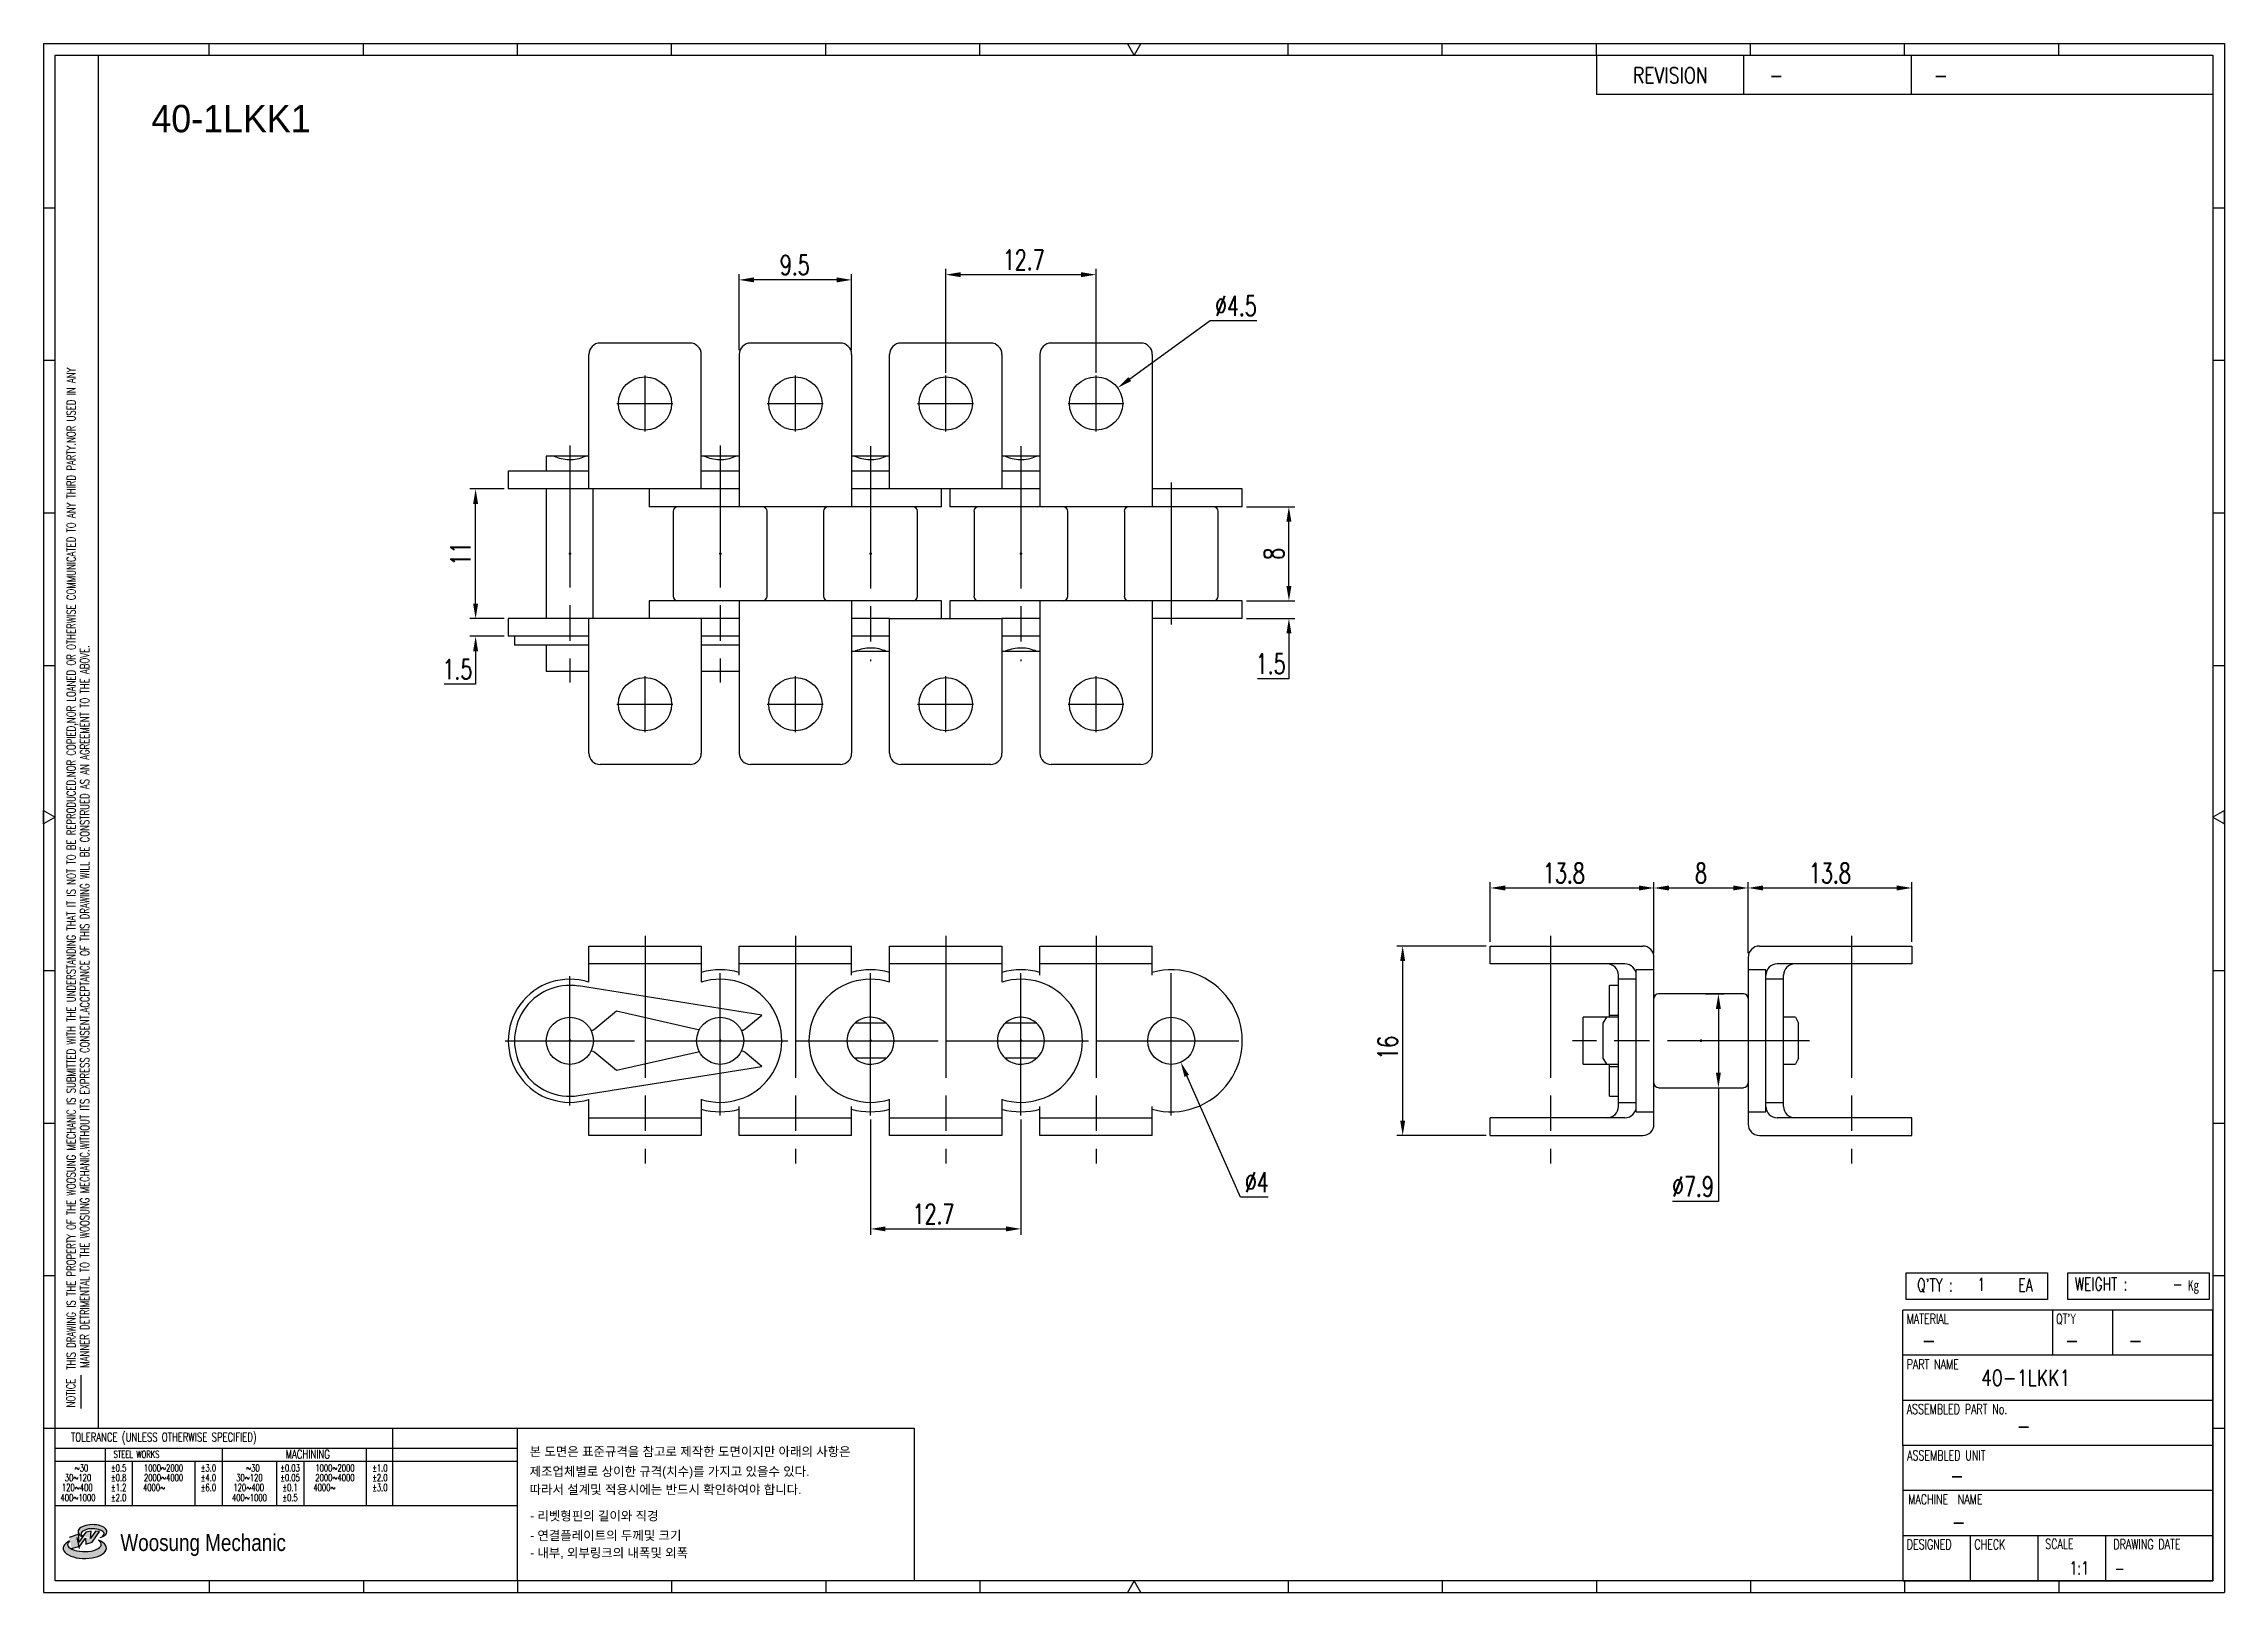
# Model space of a CAD drawing. Header units: millimetres. Extents: x 333 to 518, y 59 to 190.
import ezdxf
from ezdxf.enums import TextEntityAlignment as Align

# ---------------------------------------------------------------- set-up
doc = ezdxf.new("R2010")
doc.units = ezdxf.units.MM
doc.linetypes.add('AM_ISO08W050', pattern=[18, 12, -1.5, 3, -1.5])
doc.layers.get('Defpoints').update_dxf_attribs({"color": 80})
doc.layers.add('2d ConnectionPoints', color=7, linetype='Continuous', lineweight=50)
doc.layers.add('CL1', color=140, linetype='AM_ISO08W050', lineweight=25)
for name, color, linetype in [('S-DIM', 7, 'Continuous'), ('TITLE', 7, 'Continuous'), ('도면레이아웃', 7, 'Continuous')]:
    doc.layers.add(name, color=color, linetype=linetype)
doc.styles.add('HAN', font='ROMANS.shx', dxfattribs={"width": 0.7, "bigfont": 'whgtxt.shx'})
doc.styles.add('HKD_ST2', font='romans.shx', dxfattribs={"width": 0.7, "height": 4, "bigfont": '@extfont2.shx'})
doc.styles.add('HSG', font='SIMPLEX.shx', dxfattribs={"width": 0.7, "bigfont": 'HSG.shx'})
doc.styles.add('MtXpl_', font='Gulim.ttf')
doc.styles.add('SLDTEXTSTYLE4', font='arial.ttf', dxfattribs={"width": 0.8})
doc.dimstyles.new('AP0.7', dxfattribs={"dimscale": 0.7, "dimtxt": 2.4, "dimasz": 1.8, "dimexe": 0.7, "dimexo": 0.5, "dimgap": 0.6, "dimtad": 1, "dimtoh": 1, "dimdec": 1, "dimrnd": 0.01, "dimzin": 9, "dimdsep": 46, "dimtxsty": 'HSG', "dimcen": 0, "dimclrd": 251, "dimclre": 251, "dimclrt": 60, "dimazin": 2, "dimtp": 1, "dimtm": 1, "dimtfac": 0.5, "dimtdec": 1, "dimtofl": 0, "dimtmove": 0, "dimatfit": 3, "dimfxl": 0, "dimtvp": 1, "dimtolj": 2, "dimlwd": -1, "dimlwe": -1, "dimarcsym": 0})

# ---------------------------------------------------------------- blocks, each defined once
blk = doc.blocks.new('MAST')
at = {"layer": '도면레이아웃'}
h = blk.add_hatch(color=10, dxfattribs=at)
h.paths.add_polyline_path([(1.544, 35.177), (1.554, 34.966), (1.779, 35.034), (2.054, 35.422), (1.908, 35.446), (1.728, 35.167), (1.741, 35.439), (1.547, 35.405), (1.292, 35.041), (1.295, 35.33), (0.943, 35.208), (1.03, 34.8), (1.336, 34.885)])
edge = h.paths.add_edge_path()
edge.add_ellipse((1.795, 35.421), major_axis=(-0.53, 0), ratio=0.487785, start_angle=122.36065, end_angle=403.39574)
edge.add_line((1.411, 35.244), (1.419, 35.261))
edge.add_ellipse((1.798, 35.344), major_axis=(-0.423, 0), ratio=0.444396, start_angle=131.58977, end_angle=386.19408, ccw=False)
edge = h.paths.add_edge_path()
edge.add_ellipse((1.512, 34.815), major_axis=(-0.793, 0), ratio=0.480113, start_angle=314.67633, end_angle=590.85213)
edge.add_ellipse((1.501, 34.958), major_axis=(-0.62, 0), ratio=0.43311, start_angle=331.7024, end_angle=574.42495, ccw=False)
at = {"color": 140}
for p, q in [((0, 90.118), (80.15, 90.118)), ((0, 90.118), (0, 33.191)), ((80.15, 90.118), (80.15, 33.191)), ((57.068, 89.693), (57.068, 88.246)), ((62.47, 89.693), (62.47, 88.246)), ((68.635, 89.693), (68.635, 88.246)), ((79.725, 88.246), (57.068, 88.246)), ((68.449, 43.961), (68.449, 44.936)), ((68.449, 44.936), (73.654, 44.936)), ((73.654, 44.936), (73.654, 43.961)), ((74.39, 43.961), (74.39, 44.936)), ((74.39, 44.936), (79.595, 44.936)), ((79.595, 44.936), (79.595, 43.961)), ((68.336, 38.59), (68.336, 43.563)), ((79.725, 43.563), (68.336, 43.563)), ((73.654, 43.961), (68.449, 43.961)), ((73.827, 43.563), (73.827, 41.905)), ((79.595, 43.961), (74.39, 43.961)), ((76.037, 43.563), (76.037, 41.905)), ((79.725, 38.59), (79.725, 43.563)), ((79.725, 41.905), (68.336, 41.905)), ((79.725, 40.248), (68.336, 40.248)), ((68.336, 38.59), (68.336, 33.616)), ((79.725, 38.59), (68.336, 38.59)), ((79.725, 33.616), (79.725, 38.59)), ((79.725, 36.932), (68.336, 36.932)), ((79.725, 35.274), (68.336, 35.274)), ((70.822, 33.616), (70.822, 35.274)), ((73.309, 33.616), (73.309, 35.274)), ((75.796, 33.616), (75.796, 35.274)), ((0, 33.191), (80.15, 33.191)), ((68.336, 33.616), (79.725, 33.616))]:
    blk.add_line(p, q, dxfattribs=at)
for p, q in [((6.089, 89.693), (6.089, 90.118)), ((11.753, 89.693), (11.753, 90.118)), ((17.418, 89.693), (17.418, 90.118)), ((23.082, 89.693), (23.082, 90.118)), ((28.746, 89.693), (28.746, 90.118)), ((34.411, 89.693), (34.411, 90.118)), ((45.739, 89.693), (45.739, 90.118)), ((51.404, 89.693), (51.404, 90.118)), ((57.068, 89.693), (57.068, 90.118)), ((62.732, 89.693), (62.732, 90.118)), ((68.397, 89.693), (68.397, 90.118)), ((74.061, 89.693), (74.061, 90.118)), ((0, 84.085), (0.425, 84.085)), ((79.725, 84.085), (80.15, 84.085)), ((0, 78.478), (0.425, 78.478)), ((79.725, 78.478), (80.15, 78.478)), ((0, 72.87), (0.425, 72.87)), ((79.725, 72.87), (80.15, 72.87)), ((0, 67.262), (0.425, 67.262)), ((79.725, 67.262), (80.15, 67.262)), ((0, 56.047), (0.425, 56.047)), ((79.725, 56.047), (80.15, 56.047)), ((0, 50.439), (0.425, 50.439)), ((79.725, 50.439), (80.15, 50.439)), ((0, 44.832), (0.425, 44.832)), ((79.725, 44.832), (80.15, 44.832)), ((1.377, 39.947), (1.377, 41.174)), ((0, 39.224), (0.425, 39.224)), ((79.725, 39.224), (80.15, 39.224)), ((6.089, 33.616), (6.089, 33.191)), ((11.753, 33.616), (11.753, 33.191)), ((17.418, 33.616), (17.418, 33.191)), ((23.082, 33.616), (23.082, 33.191)), ((28.746, 33.616), (28.746, 33.191)), ((34.411, 33.616), (34.411, 33.191)), ((45.739, 33.616), (45.739, 33.191)), ((51.404, 33.616), (51.404, 33.191)), ((57.068, 33.616), (57.068, 33.191)), ((62.732, 33.616), (62.732, 33.191)), ((68.397, 33.616), (68.397, 33.191)), ((74.061, 33.616), (74.061, 33.191))]:
    blk.add_line(p, q)
at = {"color": 2}
for p, q in [((2.017, 39.224), (2.017, 89.693)), ((0.425, 39.224), (17.418, 39.224)), ((0.425, 38.487), (17.418, 38.487)), ((2.257, 38.487), (2.257, 36.382)), ((6.557, 38.5), (6.557, 36.382)), ((11.857, 38.487), (11.857, 36.382)), ((12.816, 39.224), (12.816, 36.382)), ((17.418, 33.616), (17.418, 39.224)), ((0.425, 38.012), (17.418, 38.012)), ((3.257, 38.012), (3.257, 36.382)), ((5.557, 38.012), (5.557, 36.382)), ((8.557, 38.012), (8.557, 36.382)), ((9.557, 38.026), (9.557, 36.382)), ((0.425, 36.382), (17.418, 36.382))]:
    blk.add_line(p, q, dxfattribs=at)
for points in [[(40.075, 89.693), (39.83, 90.118), (40.32, 90.118)], [(0.425, 61.679), (0, 61.433), (0, 61.924)], [(79.725, 61.679), (80.15, 61.433), (80.15, 61.924)], [(40.075, 33.616), (39.83, 33.191), (40.32, 33.191)]]:
    blk.add_lwpolyline(points, close=True)
at = {"color": 140}
blk.add_lwpolyline([(0.425, 89.693), (79.725, 89.693), (79.725, 33.616), (0.425, 33.616)], close=True, dxfattribs=at)
at = {"layer": '도면레이아웃'}
for p, q in [((1.295, 35.33), (0.943, 35.208)), ((1.547, 35.405), (1.292, 35.041)), ((1.292, 35.041), (1.295, 35.33)), ((1.741, 35.439), (1.547, 35.405)), ((1.908, 35.446), (1.728, 35.167)), ((1.728, 35.167), (1.741, 35.439)), ((1.779, 35.034), (2.054, 35.422)), ((2.054, 35.422), (1.908, 35.446)), ((1.03, 34.8), (1.336, 34.885)), ((1.224, 35.208), (1.311, 34.8)), ((1.224, 35.208), (1.224, 35.208)), ((1.336, 34.885), (1.544, 35.177)), ((1.419, 35.261), (1.411, 35.244)), ((1.544, 35.177), (1.554, 34.966)), ((1.554, 34.966), (1.779, 35.034))]:
    blk.add_line(p, q, dxfattribs=at)
for centre, major_axis, ratio, start_param, end_param in [((1.795, 35.421), (-0.53, 0), 0.487785, 2.135596, 7.040584), ((1.798, 35.344), (-0.423, 0), 0.444396, 2.296675, 6.740358), ((1.512, 34.815), (-0.793, 0), 0.480113, 5.492138, 10.312315), ((1.501, 34.958), (-0.62, 0), 0.43311, 5.789299, 10.025607)]:
    blk.add_ellipse(centre, major_axis=major_axis, ratio=ratio, start_param=start_param, end_param=end_param, dxfattribs=at)
for s, height, style, width, p in [('REVISION', 0.5806, 'HAN', 0.8, (58.415, 88.664)), ('-', 0.581, 'HAN', 0.8, (63.426, 88.664)), ('-', 0.581, 'HAN', 0.8, (69.468, 88.664)), ("Q'TY : ", 0.4746, 'HKD_ST2', 0.7, (68.857, 44.253)), ('1', 0.475, 'HKD_ST2', 0.7, (71.071, 44.275)), ('EA', 0.4746, 'HKD_ST2', 0.7, (72.578, 44.253)), ('WEIGHT : ', 0.4746, 'HKD_ST2', 0.7, (74.65, 44.286)), ('-', 0.581, 'HAN', 0.8, (69.029, 42.157)), ('-', 0.581, 'HAN', 0.8, (74.289, 42.157)), ('-', 0.581, 'HAN', 0.8, (76.623, 42.157)), ('-', 0.581, 'HAN', 0.8, (72.515, 39.013)), ('-', 0.581, 'HAN', 0.8, (70.067, 37.189)), ('-', 0.581, 'HAN', 0.8, (70.126, 35.48)), ('1:1', 0.4746, 'HKD_ST2', 0.7, (74.458, 33.848)), ('-', 0.475, 'HKD_ST2', 0.7, (76.112, 33.837))]:
    blk.add_text(s, height=height, dxfattribs=dict(style=style, width=width)).set_placement(p)
at = {"color": 6, "style": 'HKD_ST2', "width": 0.7}
for s, p in [(' THIS DRAWING IS THE PROPERTY OF THE WOOSUNG MECHANIC IS SUBMITTED WITH THE UNDERSTANDING THAT IT IS NOT TO BE REPRODUCED.NOR COPIED,NOR LOANED OR OTHERWISE COMMUNICATED TO ANY THIRD PARTY.NOR USED IN ANY', (1.173, 41.217)), ('MANNER DETRIMENTAL TO THE WOOSUNG MECHANIC.WITHOUT ITS EXPRESS CONSENT.ACCEPTANCE OF THIS DRAWING WILL BE CONSTRUED AS AN AGREEMENT TO THE ABOVE.', (1.672, 41.447))]:
    blk.add_text(s, height=0.326266, rotation=90, dxfattribs=at).set_placement(p)
at = {"style": 'HKD_ST2', "width": 0.7}
blk.add_text('-', height=0.475, dxfattribs=at).set_placement((78.613, 44.286), align=Align.RIGHT)
at = {"color": 254, "style": 'HKD_ST2', "width": 0.7}
for s, height, p in [('MATERIAL', 0.3651, (68.474, 43.425)), ("QT'Y", 0.3651, (73.965, 43.425)), ('PART NAME', 0.3651, (68.474, 41.756)), ('ASSEMBLED PART No.', 0.36511, (68.474, 40.109)), ('ASSEMBLED UNIT', 0.36511, (68.49, 38.408)), ('MACHINE  NAME', 0.36511, (68.532, 36.794)), ('DESIGNED', 0.3651, (68.474, 35.136)), ('CHECK', 0.3651, (70.961, 35.136)), ('SCALE', 0.3651, (73.566, 35.153)), ('DRAWING DATE', 0.36511, (76.071, 35.141))]:
    blk.add_text(s, height=height, dxfattribs=at).set_placement(p, align=Align.TOP_LEFT)
at = {"style": 'HKD_ST2', "width": 0.7}
blk.add_text('NOTICE', height=0.3263, rotation=90, dxfattribs=at).set_placement((1.163, 39.988))
blk.add_text('TOLERANCE (UNLESS OTHERWISE SPECIFIED)', height=0.32627, dxfattribs=at).set_placement((4.417, 38.896), align=Align.MIDDLE_CENTER)
at = {"color": 4, "style": 'HKD_ST2', "width": 0.7}
for s, height, p in [('%%12630', 0.261, (1.389, 37.762)), ('1000%%1262000', 0.26101, (4.407, 37.762)), ('%%12630', 0.261, (7.689, 37.762)), ('1000%%1262000', 0.26101, (10.707, 37.762)), ('120%%126400', 0.26101, (1.237, 37.045)), ('30%%126120', 0.261, (1.263, 37.411)), ('4000%%126', 0.261, (4.061, 37.045)), ('2000%%1264000', 0.26101, (4.407, 37.411)), ('120%%126400', 0.26101, (7.537, 37.045)), ('30%%126120', 0.261, (7.563, 37.411)), ('4000%%126', 0.261, (10.321, 37.045)), ('2000%%1264000', 0.26101, (10.707, 37.411)), ('400%%1261000', 0.26101, (1.263, 36.67)), ('400%%1261000', 0.26101, (7.563, 36.67))]:
    blk.add_text(s, height=height, dxfattribs=at).set_placement(p, align=Align.MIDDLE_CENTER)
for s, height, p in [('%%P0.5', 0.261, (2.757, 37.762)), ('STEEL WORKS', 0.26101, (3.416, 38.268)), ('%%P3.0', 0.261, (6.057, 37.762)), ('%%P0.03', 0.261, (9.057, 37.762)), ('MACHINING', 0.3263, (9.707, 38.27)), ('%%P1.0', 0.261, (12.357, 37.762)), ('%%P0.8', 0.261, (2.757, 37.411)), ('%%P1.2', 0.261, (2.757, 37.045)), ('%%P4.0', 0.261, (6.057, 37.411)), ('%%P6.0', 0.261, (6.057, 37.045)), ('%%P0.05', 0.261, (9.057, 37.411)), ('%%P0.1', 0.261, (9.057, 37.045)), ('%%P2.0', 0.261, (12.357, 37.411)), ('%%P3.0', 0.261, (12.357, 37.045)), ('%%P2.0', 0.261, (2.757, 36.67)), ('%%P0.5', 0.261, (9.057, 36.67))]:
    blk.add_text(s, height=height, dxfattribs=at).set_placement(p, align=Align.MIDDLE)
at = {"color": 1, "style": 'SLDTEXTSTYLE4', "width": 0.8}
blk.add_text('Woosung Mechanic', height=0.61957, dxfattribs=at).set_placement((2.822, 34.711))
at = {"layer": 'TITLE', "width": 0.8}
blk.add_text('Kg', height=0.3789, dxfattribs=at).set_placement((78.807, 44.286))
blk = doc.blocks.new('*D2')
at = {"layer": 'Defpoints', "color": 0, "transparency": 16777216}
for p in [(434.72, 142.82), (438.66, 142.82), (434.72, 141.32)]:
    blk.add_point(p, dxfattribs=at)
at = {"layer": 'S-DIM', "color": 251, "linetype": 'ByBlock', "transparency": 16777216}
for p, q in [((438.66, 144.08), (438.66, 145.34)), ((435.07, 142.82), (439.15, 142.82)), ((435.07, 141.32), (439.15, 141.32)), ((438.66, 140.06), (438.66, 136.24)), ((438.66, 136.24), (436, 136.24))]:
    blk.add_line(p, q, dxfattribs=at)
at = {"layer": 'S-DIM', "color": 251, "transparency": 16777216}
for points in [[(438.45, 144.08), (438.87, 144.08), (438.66, 142.82)], [(438.45, 140.06), (438.87, 140.06), (438.66, 141.32)]]:
    blk.add_solid(points, dxfattribs=at)
at = {"layer": 'S-DIM', "color": 60, "transparency": 16777216, "insert": (437.12, 137.5), "char_height": 1.68, "attachment_point": 5, "style": 'HSG'}
blk.add_mtext('\\A2;1.5', dxfattribs=at)
blk = doc.blocks.new('*D3')
at = {"layer": 'Defpoints', "color": 0, "transparency": 16777216}
for p in [(434.72, 150.77), (438.66, 150.77), (434.72, 142.82)]:
    blk.add_point(p, dxfattribs=at)
at = {"layer": 'S-DIM', "color": 251, "linetype": 'ByBlock', "transparency": 16777216}
for p, q in [((435.07, 150.77), (439.15, 150.77)), ((438.66, 144.08), (438.66, 149.51)), ((435.07, 142.82), (439.15, 142.82))]:
    blk.add_line(p, q, dxfattribs=at)
at = {"layer": 'S-DIM', "color": 251, "transparency": 16777216}
for points in [[(438.45, 149.51), (438.87, 149.51), (438.66, 150.77)], [(438.45, 144.08), (438.87, 144.08), (438.66, 142.82)]]:
    blk.add_solid(points, dxfattribs=at)
at = {"layer": 'S-DIM', "color": 60, "transparency": 16777216, "insert": (437.4, 146.79), "char_height": 1.68, "attachment_point": 5, "rotation": 90, "style": 'HSG'}
blk.add_mtext('\\A2;8', dxfattribs=at)
blk = doc.blocks.new('*D4')
at = {"layer": 'Defpoints', "color": 0, "transparency": 16777216}
for p in [(409.67, 170.37), (409.67, 161.74), (422.37, 161.74)]:
    blk.add_point(p, dxfattribs=at)
at = {"layer": 'S-DIM', "color": 251, "linetype": 'ByBlock', "transparency": 16777216}
for p, q in [((409.67, 162.09), (409.67, 170.86)), ((421.11, 170.37), (410.93, 170.37)), ((422.37, 162.09), (422.37, 170.86))]:
    blk.add_line(p, q, dxfattribs=at)
at = {"layer": 'S-DIM', "color": 251, "transparency": 16777216}
for points in [[(410.93, 170.58), (410.93, 170.16), (409.67, 170.37)], [(421.11, 170.58), (421.11, 170.16), (422.37, 170.37)]]:
    blk.add_solid(points, dxfattribs=at)
at = {"layer": 'S-DIM', "color": 60, "transparency": 16777216, "insert": (416.26, 171.63), "char_height": 1.68, "attachment_point": 5, "style": 'HSG'}
blk.add_mtext('\\A2;12.7', dxfattribs=at)
blk = doc.blocks.new('*D5')
at = {"layer": 'Defpoints', "color": 0, "transparency": 16777216}
for p in [(424.19, 160.81), (420.54, 158.17)]:
    blk.add_point(p, dxfattribs=at)
at = {"layer": 'S-DIM', "color": 251, "linetype": 'ByBlock', "transparency": 16777216}
for p, q in [((432, 166.47), (425.21, 161.55)), ((435.95, 166.47), (432, 166.47))]:
    blk.add_line(p, q, dxfattribs=at)
at = {"layer": 'S-DIM', "color": 251, "transparency": 16777216}
blk.add_solid([(425.09, 161.72), (425.33, 161.38), (424.19, 160.81)], dxfattribs=at)
at = {"layer": 'S-DIM', "color": 60, "transparency": 16777216, "insert": (434.18, 167.73), "char_height": 1.68, "attachment_point": 5, "style": 'HSG'}
blk.add_mtext('\\A2;∅4.5', dxfattribs=at)
blk = doc.blocks.new('*D6')
at = {"layer": 'Defpoints', "color": 0, "transparency": 16777216}
for p in [(392.22, 169.93), (392.22, 163.64), (401.72, 163.64)]:
    blk.add_point(p, dxfattribs=at)
at = {"layer": 'S-DIM', "color": 251, "linetype": 'ByBlock', "transparency": 16777216}
for p, q in [((392.22, 163.99), (392.22, 170.42)), ((400.46, 169.93), (393.48, 169.93)), ((401.72, 163.99), (401.72, 170.42))]:
    blk.add_line(p, q, dxfattribs=at)
at = {"layer": 'S-DIM', "color": 251, "transparency": 16777216}
for points in [[(393.48, 170.14), (393.48, 169.72), (392.22, 169.93)], [(400.46, 170.14), (400.46, 169.72), (401.72, 169.93)]]:
    blk.add_solid(points, dxfattribs=at)
at = {"layer": 'S-DIM', "color": 60, "transparency": 16777216, "insert": (396.92, 171.19), "char_height": 1.68, "attachment_point": 5, "style": 'HSG'}
blk.add_mtext('\\A2;9.5', dxfattribs=at)
blk = doc.blocks.new('*D7')
at = {"layer": 'Defpoints', "color": 0, "transparency": 16777216}
for p in [(369.96, 141.32), (372.72, 141.32), (372.72, 139.82)]:
    blk.add_point(p, dxfattribs=at)
at = {"layer": 'S-DIM', "color": 251, "linetype": 'ByBlock', "transparency": 16777216}
for p, q in [((369.96, 142.58), (369.96, 143.84)), ((372.37, 141.32), (369.47, 141.32)), ((372.37, 139.82), (369.47, 139.82)), ((369.96, 138.56), (369.96, 135.77)), ((369.96, 135.77), (367.3, 135.77))]:
    blk.add_line(p, q, dxfattribs=at)
at = {"layer": 'S-DIM', "color": 251, "transparency": 16777216}
for points in [[(369.75, 142.58), (370.17, 142.58), (369.96, 141.32)], [(369.75, 138.56), (370.17, 138.56), (369.96, 139.82)]]:
    blk.add_solid(points, dxfattribs=at)
at = {"layer": 'S-DIM', "color": 60, "transparency": 16777216, "insert": (368.42, 137.03), "char_height": 1.68, "attachment_point": 5, "style": 'HSG'}
blk.add_mtext('\\A2;1.5', dxfattribs=at)
blk = doc.blocks.new('*D8')
at = {"layer": 'Defpoints', "color": 0, "transparency": 16777216}
for p in [(369.96, 152.27), (372.72, 152.27), (372.72, 141.32)]:
    blk.add_point(p, dxfattribs=at)
at = {"layer": 'S-DIM', "color": 251, "linetype": 'ByBlock', "transparency": 16777216}
for p, q in [((372.37, 152.27), (369.47, 152.27)), ((369.96, 142.58), (369.96, 151.01)), ((372.37, 141.32), (369.47, 141.32))]:
    blk.add_line(p, q, dxfattribs=at)
at = {"layer": 'S-DIM', "color": 251, "transparency": 16777216}
for points in [[(369.75, 151.01), (370.17, 151.01), (369.96, 152.27)], [(369.75, 142.58), (370.17, 142.58), (369.96, 141.32)]]:
    blk.add_solid(points, dxfattribs=at)
at = {"layer": 'S-DIM', "color": 60, "transparency": 16777216, "insert": (368.7, 146.79), "char_height": 1.68, "attachment_point": 5, "rotation": 90, "style": 'HSG'}
blk.add_mtext('\\A2;11', dxfattribs=at)
blk = doc.blocks.new('*D9')
at = {"layer": 'Defpoints', "color": 0, "transparency": 16777216}
for p in [(427.91, 107.47), (429.52, 103.84)]:
    blk.add_point(p, dxfattribs=at)
at = {"layer": 'S-DIM', "color": 251, "linetype": 'ByBlock', "transparency": 16777216}
for p, q in [((434.58, 92.44), (430.03, 102.69)), ((436.9, 92.44), (434.58, 92.44))]:
    blk.add_line(p, q, dxfattribs=at)
at = {"layer": 'S-DIM', "color": 251, "transparency": 16777216}
blk.add_solid([(430.22, 102.77), (429.84, 102.6), (429.52, 103.84)], dxfattribs=at)
at = {"layer": 'S-DIM', "color": 60, "transparency": 16777216, "insert": (435.95, 93.7), "char_height": 1.68, "attachment_point": 5, "style": 'HSG'}
blk.add_mtext('\\A2;∅4', dxfattribs=at)
blk = doc.blocks.new('*D10')
at = {"layer": 'Defpoints', "color": 0, "transparency": 16777216}
for p in [(448.27, 113.65), (455.67, 113.65), (455.67, 97.65)]:
    blk.add_point(p, dxfattribs=at)
at = {"layer": 'S-DIM', "color": 251, "linetype": 'ByBlock', "transparency": 16777216}
for p, q in [((455.32, 113.65), (447.78, 113.65)), ((448.27, 98.91), (448.27, 112.39)), ((455.32, 97.65), (447.78, 97.65))]:
    blk.add_line(p, q, dxfattribs=at)
at = {"layer": 'S-DIM', "color": 251, "transparency": 16777216}
for points in [[(448.06, 112.39), (448.48, 112.39), (448.27, 113.65)], [(448.06, 98.91), (448.48, 98.91), (448.27, 97.65)]]:
    blk.add_solid(points, dxfattribs=at)
at = {"layer": 'S-DIM', "color": 60, "transparency": 16777216, "insert": (447.01, 105.06), "char_height": 1.68, "attachment_point": 5, "rotation": 90, "style": 'HSG'}
blk.add_mtext('\\A2;16', dxfattribs=at)
blk = doc.blocks.new('*D11')
at = {"layer": 'Defpoints', "color": 0, "transparency": 16777216}
for p in [(473.47, 109.61), (473.47, 101.69), (474.94, 101.69)]:
    blk.add_point(p, dxfattribs=at)
at = {"layer": 'S-DIM', "color": 251, "linetype": 'ByBlock', "transparency": 16777216}
for p, q in [((473.82, 109.61), (475.43, 109.61)), ((474.94, 108.35), (474.94, 102.95)), ((473.82, 101.69), (475.43, 101.69)), ((474.94, 101.69), (474.94, 92.08)), ((474.94, 92.08), (471.05, 92.08))]:
    blk.add_line(p, q, dxfattribs=at)
at = {"layer": 'S-DIM', "color": 251, "transparency": 16777216}
for points in [[(474.73, 108.35), (475.15, 108.35), (474.94, 109.61)], [(474.73, 102.95), (475.15, 102.95), (474.94, 101.69)]]:
    blk.add_solid(points, dxfattribs=at)
at = {"layer": 'S-DIM', "color": 60, "transparency": 16777216, "insert": (472.79, 93.34), "char_height": 1.68, "attachment_point": 5, "style": 'HSG'}
blk.add_mtext('\\A2;%%c7.9', dxfattribs=at)
blk = doc.blocks.new('*D12')
at = {"layer": 'Defpoints', "color": 0, "transparency": 16777216}
for p in [(469.5, 118.56), (455.67, 113.65), (469.5, 112.7)]:
    blk.add_point(p, dxfattribs=at)
at = {"layer": 'S-DIM', "color": 251, "linetype": 'ByBlock', "transparency": 16777216}
for p, q in [((455.67, 114), (455.67, 119.05)), ((456.93, 118.56), (468.24, 118.56)), ((469.5, 113.05), (469.5, 119.05))]:
    blk.add_line(p, q, dxfattribs=at)
at = {"layer": 'S-DIM', "color": 251, "transparency": 16777216}
for points in [[(456.93, 118.77), (456.93, 118.35), (455.67, 118.56)], [(468.24, 118.77), (468.24, 118.35), (469.5, 118.56)]]:
    blk.add_solid(points, dxfattribs=at)
at = {"layer": 'S-DIM', "color": 60, "transparency": 16777216, "insert": (461.89, 119.82), "char_height": 1.68, "attachment_point": 5, "style": 'HSG'}
blk.add_mtext('\\A2;13.8', dxfattribs=at)
blk = doc.blocks.new('*D13')
at = {"layer": 'Defpoints', "color": 0, "transparency": 16777216}
for p in [(477.45, 118.56), (469.5, 112.7), (477.45, 112.7)]:
    blk.add_point(p, dxfattribs=at)
at = {"layer": 'S-DIM', "color": 251, "linetype": 'ByBlock', "transparency": 16777216}
for p, q in [((469.5, 113.05), (469.5, 119.05)), ((470.76, 118.56), (476.19, 118.56)), ((477.45, 113.05), (477.45, 119.05))]:
    blk.add_line(p, q, dxfattribs=at)
at = {"layer": 'S-DIM', "color": 251, "transparency": 16777216}
for points in [[(470.76, 118.77), (470.76, 118.35), (469.5, 118.56)], [(476.19, 118.77), (476.19, 118.35), (477.45, 118.56)]]:
    blk.add_solid(points, dxfattribs=at)
at = {"layer": 'S-DIM', "color": 60, "transparency": 16777216, "insert": (473.47, 119.82), "char_height": 1.68, "attachment_point": 5, "style": 'HSG'}
blk.add_mtext('\\A2;8', dxfattribs=at)
blk = doc.blocks.new('*D14')
at = {"layer": 'Defpoints', "color": 0, "transparency": 16777216}
for p in [(491.27, 118.56), (477.45, 112.7), (491.27, 113.65)]:
    blk.add_point(p, dxfattribs=at)
at = {"layer": 'S-DIM', "color": 251, "linetype": 'ByBlock', "transparency": 16777216}
for p, q in [((477.45, 113.05), (477.45, 119.05)), ((478.71, 118.56), (490.01, 118.56)), ((491.27, 114), (491.27, 119.05))]:
    blk.add_line(p, q, dxfattribs=at)
at = {"layer": 'S-DIM', "color": 251, "transparency": 16777216}
for points in [[(478.71, 118.77), (478.71, 118.35), (477.45, 118.56)], [(490.01, 118.77), (490.01, 118.35), (491.27, 118.56)]]:
    blk.add_solid(points, dxfattribs=at)
at = {"layer": 'S-DIM', "color": 60, "transparency": 16777216, "insert": (484.36, 119.82), "char_height": 1.68, "attachment_point": 5, "style": 'HSG'}
blk.add_mtext('\\A2;13.8', dxfattribs=at)
blk = doc.blocks.new('*D15')
at = {"layer": 'Defpoints', "color": 0, "transparency": 16777216}
for p in [(403.32, 99.35), (416.02, 99.35), (416.02, 89.76)]:
    blk.add_point(p, dxfattribs=at)
at = {"layer": 'S-DIM', "color": 251, "linetype": 'ByBlock', "transparency": 16777216}
for p, q in [((403.32, 99), (403.32, 89.27)), ((416.02, 99), (416.02, 89.27)), ((404.58, 89.76), (414.76, 89.76))]:
    blk.add_line(p, q, dxfattribs=at)
at = {"layer": 'S-DIM', "color": 251, "transparency": 16777216}
for points in [[(404.58, 89.97), (404.58, 89.55), (403.32, 89.76)], [(414.76, 89.97), (414.76, 89.55), (416.02, 89.76)]]:
    blk.add_solid(points, dxfattribs=at)
at = {"layer": 'S-DIM', "color": 60, "transparency": 16777216, "insert": (408.64, 91.02), "char_height": 1.68, "attachment_point": 5, "style": 'HSG'}
blk.add_mtext('\\A2;12.7', dxfattribs=at)

msp = doc.modelspace()

# ---------------------------------------------------------------- linework, layer by layer
for p, q in [((388.07, 164.59), (380.47, 164.59)), ((400.77, 164.59), (393.17, 164.59)), ((413.47, 164.59), (405.87, 164.59)), ((426.17, 164.59), (418.57, 164.59)), ((379.52, 152.27), (379.52, 163.64)), ((389.02, 152.27), (389.02, 163.64)), ((392.22, 163.64), (392.22, 150.77)), ((401.72, 163.64), (401.72, 150.77)), ((404.92, 152.27), (404.92, 163.64)), ((414.42, 163.64), (414.42, 152.27)), ((417.62, 163.64), (417.62, 150.77)), ((427.12, 163.64), (427.12, 150.77)), ((375.93, 155.04), (375.93, 153.77)), ((379.52, 155.04), (375.93, 155.04)), ((392.22, 155.04), (389.02, 155.04)), ((404.92, 155.04), (401.72, 155.04)), ((417.62, 155.04), (414.42, 155.04)), ((379.52, 153.77), (372.72, 153.77)), ((372.72, 153.77), (372.72, 152.27)), ((392.22, 153.77), (389.02, 153.77)), ((404.92, 153.77), (401.72, 153.77)), ((417.62, 153.77), (414.42, 153.77)), ((389.02, 152.27), (372.72, 152.27)), ((375.93, 152.27), (375.93, 141.32)), ((379.9, 141.32), (379.9, 152.27)), ((384.62, 152.27), (384.62, 150.77)), ((392.22, 152.27), (389.02, 152.27)), ((404.92, 152.27), (401.72, 152.27)), ((414.42, 152.27), (404.92, 152.27)), ((409.32, 150.77), (409.32, 152.27)), ((410.02, 152.27), (410.02, 150.77)), ((417.62, 152.27), (414.42, 152.27)), ((434.72, 152.27), (427.12, 152.27)), ((434.72, 150.77), (434.72, 152.27)), ((409.32, 150.77), (384.62, 150.77)), ((386.66, 150.37), (386.66, 143.22)), ((394.58, 143.22), (394.58, 150.37)), ((399.36, 150.37), (399.36, 143.22)), ((407.28, 143.22), (407.28, 150.37)), ((434.72, 150.77), (410.02, 150.77)), ((412.06, 150.37), (412.06, 143.22)), ((419.98, 143.22), (419.98, 150.37)), ((424.76, 150.37), (424.76, 143.22)), ((432.68, 143.22), (432.68, 150.37)), ((409.32, 142.82), (384.62, 142.82)), ((384.62, 142.82), (384.62, 141.32)), ((392.22, 142.82), (392.22, 129.94)), ((401.72, 142.82), (401.72, 129.94)), ((409.32, 141.32), (409.32, 142.82)), ((434.72, 142.82), (410.02, 142.82)), ((410.02, 142.82), (410.02, 141.32)), ((417.62, 142.82), (417.62, 129.94)), ((427.12, 142.82), (427.12, 129.94)), ((434.72, 141.32), (434.72, 142.82)), ((389.02, 141.32), (372.72, 141.32)), ((372.72, 141.32), (372.72, 139.82)), ((379.52, 129.94), (379.52, 141.32)), ((392.22, 141.32), (389.02, 141.32)), ((389.02, 141.32), (389.02, 129.94)), ((404.92, 141.32), (401.72, 141.32)), ((404.92, 129.94), (404.92, 141.32)), ((404.92, 141.32), (414.42, 141.32)), ((417.62, 141.32), (414.42, 141.32)), ((414.42, 141.32), (414.42, 129.94)), ((434.72, 141.32), (427.12, 141.32)), ((379.52, 139.82), (372.72, 139.82)), ((373.24, 139.82), (373.24, 139.07)), ((379.52, 139.07), (373.24, 139.07)), ((375.93, 139.07), (375.93, 136.84)), ((392.22, 139.82), (389.02, 139.82)), ((392.22, 139.07), (389.02, 139.07)), ((404.92, 139.82), (401.72, 139.82)), ((404.92, 138.54), (401.72, 138.54)), ((417.62, 139.82), (414.42, 139.82)), ((417.62, 138.54), (414.42, 138.54)), ((379.52, 136.84), (375.93, 136.84)), ((392.22, 136.84), (389.02, 136.84)), ((388.07, 128.99), (380.47, 128.99)), ((400.77, 128.99), (393.17, 128.99)), ((413.47, 128.99), (405.87, 128.99)), ((426.17, 128.99), (418.57, 128.99)), ((379.52, 113.65), (389.02, 113.65)), ((379.52, 110.6), (379.52, 113.65)), ((389.02, 113.65), (389.02, 110.6)), ((392.22, 111.2), (392.22, 113.65)), ((392.22, 113.65), (401.72, 113.65)), ((401.72, 111.2), (401.72, 113.65)), ((404.92, 113.65), (414.42, 113.65)), ((404.92, 110.6), (404.92, 113.65)), ((414.42, 113.65), (414.42, 110.6)), ((417.62, 111.2), (417.62, 113.65)), ((417.62, 113.65), (427.12, 113.65)), ((427.12, 111.2), (427.12, 113.65)), ((455.67, 113.65), (468.55, 113.65)), ((455.67, 112.15), (455.67, 113.65)), ((469.5, 98.6), (469.5, 112.7)), ((477.45, 112.7), (477.45, 98.6)), ((478.4, 113.65), (491.27, 113.65)), ((491.27, 113.65), (491.27, 112.15)), ((389.02, 112.15), (379.52, 112.15)), ((401.72, 112.15), (392.22, 112.15)), ((414.42, 112.15), (404.92, 112.15)), ((427.12, 112.15), (417.62, 112.15)), ((467.05, 112.15), (455.67, 112.15)), ((466.5, 100.1), (466.5, 111.2)), ((468, 110.85), (466.5, 110.85)), ((469.5, 111.65), (468, 111.65)), ((468, 99.65), (468, 111.65)), ((478.95, 111.65), (477.45, 111.65)), ((478.95, 99.65), (478.95, 111.65)), ((480.45, 110.85), (478.95, 110.85)), ((491.27, 112.15), (479.9, 112.15)), ((480.45, 100.1), (480.45, 111.2)), ((394.13, 107.82), (378.65, 110.28)), ((466.5, 110.33), (465.75, 110.33)), ((465.75, 107.64), (465.75, 110.33)), ((477.05, 109.61), (469.89, 109.61)), ((380.04, 106.65), (381.86, 108.18)), ((381.86, 108.18), (388.76, 106.6)), ((392.74, 106.65), (394.13, 107.82)), ((404.63, 107.14), (402, 107.14)), ((417.33, 107.14), (414.7, 107.14)), ((463.52, 103.67), (463.52, 107.64)), ((465.51, 107.64), (463.52, 107.64)), ((465.22, 107.14), (465.51, 107.64)), ((465.22, 104.17), (465.22, 107.14)), ((466.5, 107.64), (465.51, 107.64)), ((465.75, 107.82), (466.5, 107.82)), ((481.44, 107.64), (480.45, 107.64)), ((481.44, 107.64), (481.72, 107.14)), ((481.72, 104.17), (481.72, 107.14)), ((378.65, 101.03), (394.13, 103.48)), ((381.86, 103.13), (380.04, 104.66)), ((388.76, 104.7), (381.86, 103.13)), ((394.13, 103.48), (392.74, 104.66)), ((404.63, 104.17), (402, 104.17)), ((417.33, 104.17), (414.7, 104.17)), ((463.52, 103.67), (465.51, 103.67)), ((465.51, 103.67), (465.22, 104.17)), ((465.51, 103.67), (466.5, 103.67)), ((465.75, 100.97), (465.75, 103.67)), ((465.75, 103.48), (466.5, 103.48)), ((480.45, 103.67), (481.44, 103.67)), ((481.72, 104.17), (481.44, 103.67)), ((469.89, 101.69), (477.05, 101.69)), ((379.52, 97.65), (379.52, 100.71)), ((389.02, 100.71), (389.02, 97.65)), ((392.22, 97.65), (392.22, 100.1)), ((401.72, 97.65), (401.72, 100.1)), ((404.92, 97.65), (404.92, 100.71)), ((414.42, 100.71), (414.42, 97.65)), ((417.62, 97.65), (417.62, 100.1)), ((427.12, 97.65), (427.12, 100.1)), ((465.75, 100.97), (466.5, 100.97)), ((466.5, 100.45), (468, 100.45)), ((468, 99.65), (469.5, 99.65)), ((477.45, 99.65), (478.95, 99.65)), ((478.95, 100.45), (480.45, 100.45)), ((379.52, 99.15), (389.02, 99.15)), ((389.02, 97.65), (379.52, 97.65)), ((392.22, 99.15), (401.72, 99.15)), ((401.72, 97.65), (392.22, 97.65)), ((404.92, 99.15), (414.42, 99.15)), ((414.42, 97.65), (404.92, 97.65)), ((417.62, 99.15), (427.12, 99.15)), ((427.12, 97.65), (417.62, 97.65)), ((467.05, 99.15), (455.67, 99.15)), ((455.67, 97.65), (455.67, 99.15)), ((455.67, 97.65), (468.55, 97.65)), ((478.4, 97.65), (491.27, 97.65)), ((491.27, 99.15), (479.9, 99.15)), ((491.27, 97.65), (491.27, 99.15))]:
    msp.add_line(p, q)
for points in [[(376.6, 155.04), (376.74, 154.98), (376.88, 154.92), (377.03, 154.88), (377.19, 154.84), (377.35, 154.8), (377.52, 154.78), (377.69, 154.76), (377.87, 154.76), (378.04, 154.76), (378.21, 154.77), (378.38, 154.79), (378.55, 154.82), (378.71, 154.85), (378.87, 154.9), (379.01, 154.95), (379.15, 155.01), (379.23, 155.04)], [(389.3, 155.04), (389.44, 154.98), (389.58, 154.92), (389.73, 154.88), (389.89, 154.84), (390.05, 154.8), (390.22, 154.78), (390.39, 154.76), (390.57, 154.76), (390.74, 154.76), (390.91, 154.77), (391.08, 154.79), (391.25, 154.82), (391.41, 154.85), (391.57, 154.9), (391.71, 154.95), (391.85, 155.01), (391.93, 155.04)], [(402, 155.04), (402.14, 154.98), (402.28, 154.92), (402.43, 154.88), (402.59, 154.84), (402.75, 154.8), (402.92, 154.78), (403.09, 154.76), (403.27, 154.76), (403.44, 154.76), (403.61, 154.77), (403.78, 154.79), (403.95, 154.82), (404.11, 154.85), (404.27, 154.9), (404.41, 154.95), (404.55, 155.01), (404.63, 155.04)], [(414.7, 155.04), (414.84, 154.98), (414.98, 154.92), (415.13, 154.88), (415.29, 154.84), (415.45, 154.8), (415.62, 154.78), (415.79, 154.76), (415.97, 154.76), (416.14, 154.76), (416.31, 154.77), (416.48, 154.79), (416.65, 154.82), (416.81, 154.85), (416.97, 154.9), (417.11, 154.95), (417.25, 155.01), (417.33, 155.04)], [(404.63, 138.54), (404.49, 138.61), (404.35, 138.66), (404.2, 138.71), (404.04, 138.75), (403.88, 138.78), (403.71, 138.81), (403.54, 138.82), (403.36, 138.83), (403.19, 138.83), (403.02, 138.82), (402.85, 138.8), (402.68, 138.77), (402.52, 138.73), (402.37, 138.69), (402.22, 138.64), (402.08, 138.58), (402, 138.54)], [(417.33, 138.54), (417.19, 138.61), (417.05, 138.66), (416.9, 138.71), (416.74, 138.75), (416.58, 138.78), (416.41, 138.81), (416.24, 138.82), (416.06, 138.83), (415.89, 138.83), (415.72, 138.82), (415.55, 138.8), (415.38, 138.77), (415.22, 138.73), (415.07, 138.69), (414.92, 138.64), (414.78, 138.58), (414.7, 138.54)], [(404.63, 107.14), (404.49, 107.25), (404.35, 107.35), (404.2, 107.43), (404.04, 107.5), (403.88, 107.56), (403.71, 107.6), (403.54, 107.63), (403.36, 107.64), (403.19, 107.64), (403.02, 107.62), (402.85, 107.58), (402.68, 107.54), (402.52, 107.47), (402.37, 107.4), (402.22, 107.31), (402.08, 107.21), (402, 107.14)], [(417.33, 107.14), (417.19, 107.25), (417.05, 107.35), (416.9, 107.43), (416.74, 107.5), (416.58, 107.56), (416.41, 107.6), (416.24, 107.63), (416.06, 107.64), (415.89, 107.64), (415.72, 107.62), (415.55, 107.58), (415.38, 107.54), (415.22, 107.47), (415.07, 107.4), (414.92, 107.31), (414.78, 107.21), (414.7, 107.14)], [(402, 104.17), (402.14, 104.06), (402.28, 103.96), (402.43, 103.88), (402.59, 103.81), (402.75, 103.75), (402.92, 103.71), (403.09, 103.68), (403.27, 103.67), (403.44, 103.67), (403.61, 103.69), (403.78, 103.72), (403.95, 103.77), (404.11, 103.83), (404.27, 103.91), (404.41, 104), (404.55, 104.1), (404.63, 104.17)], [(414.7, 104.17), (414.84, 104.06), (414.98, 103.96), (415.13, 103.88), (415.29, 103.81), (415.45, 103.75), (415.62, 103.71), (415.79, 103.68), (415.97, 103.67), (416.14, 103.67), (416.31, 103.69), (416.48, 103.72), (416.65, 103.77), (416.81, 103.83), (416.97, 103.91), (417.11, 104), (417.25, 104.1), (417.33, 104.17)]]:
    msp.add_lwpolyline(points)
at = {"color": 140}
msp.add_lwpolyline([(373.5, 72.92), (407.01, 72.92), (407.01, 60.03), (373.5, 60.03)], close=True, dxfattribs=at)
for centre, radius in [((384.27, 159.49), 2.25), ((396.97, 159.49), 2.25), ((409.67, 159.49), 2.25), ((422.37, 159.49), 2.25), ((384.27, 134.09), 2.25), ((396.97, 134.09), 2.25), ((409.67, 134.09), 2.25), ((422.37, 134.09), 2.25), ((377.92, 105.65), 1.99), ((390.62, 105.65), 1.99), ((428.72, 105.65), 1.99)]:
    msp.add_circle(centre, radius)
for centre, radius, start, end in [((380.47, 163.64), 0.95, 90, 180), ((388.07, 163.64), 0.95, 0, 90), ((393.17, 163.64), 0.95, 90, 180), ((400.77, 163.64), 0.95, 0, 90), ((405.87, 163.64), 0.95, 90, 180), ((413.47, 163.64), 0.95, 0, 90), ((418.57, 163.64), 0.95, 90, 180), ((426.17, 163.64), 0.95, 0, 90), ((387.05, 150.37), 0.397, 90, 180), ((394.18, 150.37), 0.397, 360, 90), ((399.75, 150.37), 0.397, 90, 180), ((406.88, 150.37), 0.397, 360, 90), ((412.45, 150.37), 0.397, 90, 180), ((419.58, 150.37), 0.397, 360, 90), ((425.15, 150.37), 0.397, 90, 180), ((432.28, 150.37), 0.397, 360, 90), ((387.05, 143.22), 0.397, 180, 270), ((394.18, 143.22), 0.397, 270, 0), ((399.75, 143.22), 0.397, 180, 270), ((406.88, 143.22), 0.397, 270, 0), ((412.45, 143.22), 0.397, 180, 270), ((419.58, 143.22), 0.397, 270, 0), ((425.15, 143.22), 0.397, 180, 270), ((432.28, 143.22), 0.397, 270, 0), ((380.47, 129.94), 0.95, 180, 270), ((388.07, 129.94), 0.95, 270, 0), ((393.17, 129.94), 0.95, 180, 270), ((400.77, 129.94), 0.95, 270, 0), ((405.87, 129.94), 0.95, 180, 270), ((413.47, 129.94), 0.95, 270, 0), ((418.57, 129.94), 0.95, 180, 270), ((426.17, 129.94), 0.95, 270, 0), ((468.55, 112.7), 0.95, 0, 90), ((478.4, 112.7), 0.95, 90, 180), ((377.92, 105.65), 5.2, 72.0798, 287.9202), ((390.62, 105.65), 6, 74.534, 105.466), ((390.62, 105.65), 5.2, 252.0798, 107.9202), ((403.32, 105.65), 5.2, 72.0798, 287.9202), ((403.32, 105.65), 6, 74.534, 105.466), ((416.02, 105.65), 6, 74.534, 105.466), ((416.02, 105.65), 5.2, 252.0798, 107.9202), ((428.72, 105.65), 6, 254.534, 105.466), ((465.55, 111.2), 0.95, 0, 90), ((467.05, 111.2), 0.95, 0, 90), ((479.9, 111.2), 0.95, 90, 180), ((481.4, 111.2), 0.95, 90, 180), ((377.92, 105.65), 4.68, 81, 279), ((469.89, 109.22), 0.397, 90, 180), ((477.05, 109.22), 0.397, 0, 90), ((403.32, 105.65), 1.99, 131.4096, 228.5904), ((403.32, 105.65), 1.99, 311.4096, 48.5904), ((416.02, 105.65), 1.98, 131.4096, 228.5904), ((416.02, 105.65), 1.99, 311.4096, 48.5904), ((379.7, 107.05), 0.52, 269.5113, 310), ((388.88, 107.11), 0.52, 257.155, 268.512), ((392.4, 107.05), 0.52, 269.5113, 310), ((379.7, 104.26), 0.52, 50, 90.4887), ((388.88, 104.2), 0.52, 91.488, 102.845), ((392.4, 104.26), 0.52, 50, 90.4887), ((469.89, 102.09), 0.397, 180, 270), ((477.05, 102.09), 0.397, 270, 0), ((390.62, 105.65), 6, 254.534, 285.466), ((403.32, 105.65), 6, 254.534, 285.466), ((416.02, 105.65), 6, 254.534, 285.466), ((465.55, 100.1), 0.95, 270, 0), ((467.05, 100.1), 0.95, 270, 360), ((479.9, 100.1), 0.95, 180, 270), ((481.4, 100.1), 0.95, 180, 270), ((468.55, 98.6), 0.95, 270, 360), ((478.4, 98.6), 0.95, 180, 270)]:
    msp.add_arc(centre, radius, start, end)
at = {"layer": '2d ConnectionPoints'}
for p in [(377.92, 146.79), (390.62, 146.79), (390.62, 146.79), (403.32, 146.79), (403.32, 146.79), (416.02, 146.79), (377.92, 105.65), (390.62, 105.65), (390.62, 105.65), (403.32, 105.65), (403.32, 105.65), (416.02, 105.65), (473.47, 105.65), (473.47, 105.65), (473.47, 105.65), (473.47, 105.65)]:
    msp.add_point(p, dxfattribs=at)
at = {"layer": 'CL1'}
for p, q in [((384.27, 157.13), (384.27, 161.86)), ((396.97, 157.13), (396.97, 161.86)), ((409.67, 157.13), (409.67, 161.86)), ((422.37, 157.13), (422.37, 161.86)), ((381.9, 159.49), (386.63, 159.49)), ((394.6, 159.49), (399.33, 159.49)), ((407.3, 159.49), (412.03, 159.49)), ((420, 159.49), (424.73, 159.49)), ((377.92, 155.95), (377.92, 135.93)), ((390.62, 155.95), (390.62, 135.93)), ((403.32, 155.87), (403.32, 137.72)), ((416.02, 155.87), (416.02, 137.72)), ((428.72, 152.82), (428.72, 140.77)), ((384.27, 131.73), (384.27, 136.46)), ((396.97, 131.73), (396.97, 136.46)), ((409.67, 131.73), (409.67, 136.46)), ((422.37, 131.73), (422.37, 136.46)), ((381.9, 134.09), (386.63, 134.09)), ((394.6, 134.09), (399.33, 134.09)), ((407.3, 134.09), (412.03, 134.09)), ((420, 134.09), (424.73, 134.09)), ((384.27, 114.53), (384.27, 95.28)), ((396.97, 114.53), (396.97, 95.28)), ((409.67, 114.53), (409.67, 95.28)), ((422.37, 114.53), (422.37, 95.28)), ((460.77, 114.53), (460.77, 95.28)), ((486.17, 114.53), (486.17, 95.28)), ((377.92, 100.19), (377.92, 111.11)), ((390.62, 99.35), (390.62, 111.95)), ((403.32, 99.35), (403.32, 111.95)), ((416.02, 99.35), (416.02, 111.95)), ((428.72, 99.35), (428.72, 111.95)), ((372.46, 105.65), (383.38, 105.65)), ((384.32, 105.65), (396.92, 105.65)), ((397.02, 105.65), (409.62, 105.65)), ((409.72, 105.65), (422.32, 105.65)), ((422.42, 105.65), (435.02, 105.65)), ((482.63, 105.65), (462.61, 105.65))]:
    msp.add_line(p, q, dxfattribs=at)

# ---------------------------------------------------------------- block references
at = {"color": 140, "xscale": 2.29835428307775, "yscale": 2.29835428307775, "zscale": 2.29835428307775}
msp.add_blockref('MAST', (333.47, -17.23), dxfattribs=at)

# ---------------------------------------------------------------- texts
at = {"color": 254, "style": 'MtXpl_'}
msp.add_text('40-1LKK1', height=2.313, dxfattribs=at).set_placement((342.57, 182.4))
at = {"style": 'HAN', "width": 0.8}
msp.add_text('40-1LKK1', height=1.334, dxfattribs=at).set_placement((497.13, 76.51))
at = {"color": 140, "style": 'MtXpl_'}
for s, p in [('본 도면은 표준규격을 참고로 제작한 도면이지만 아래의 사항은', (374.52, 70.57)), ('제조업체별로 상이한 규격(치수)를 가지고 있을수 있다.', (374.52, 68.89)), ('따라서 설계및 적용시에는 반드시 확인하여야 합니다.', (374.52, 67.36)), ('- 리벳형핀의 길이와 직경', (374.56, 65.13)), ('- 연결플레이트의 두께및 크기', (374.56, 63.48)), ('- 내부, 외부링크의 내폭및 외폭', (374.56, 62.01))]:
    msp.add_text(s, height=0.771, dxfattribs=at).set_placement(p)

# ---------------------------------------------------------------- dimensions: what is measured, and where the dimension line sits
at = {"layer": 'S-DIM'}
for base, p1, p2, picture, middle in [((392.22, 169.93), (401.72, 163.64), (392.22, 163.64), '*D6', (396.92, 169.93)), ((409.67, 170.37), (422.37, 161.74), (409.67, 161.74), '*D4', (416.26, 170.37)), ((469.5, 118.56), (455.67, 113.65), (469.5, 112.7), '*D12', (461.89, 118.56)), ((416.02, 89.76), (403.32, 99.35), (416.02, 99.35), '*D15', (408.64, 89.76))]:
    dim = msp.add_linear_dim(base=base, p1=p1, p2=p2, dimstyle='AP0.7', override={"dimarcsym": 1}, dxfattribs=at)
    dim.commit()
    dim.dimension.update_dxf_attribs({"geometry": picture, "text_midpoint": middle, "dimtype": 128})
for p1, p2, picture, middle in [((420.54, 158.17), (424.19, 160.81), '*D5', (434.18, 166.47)), ((427.91, 107.47), (429.52, 103.84), '*D9', (435.95, 92.44))]:
    dim = msp.add_diameter_dim_2p(p1=p1, p2=p2, dimstyle='AP0.7', override={"dimarcsym": 1}, dxfattribs=at)
    dim.commit()
    dim.dimension.update_dxf_attribs({"geometry": picture, "text_midpoint": middle, "dimtype": 131})
for base, p1, p2, picture, middle in [((369.95995689, 152.26812278), (372.71567069, 141.31812278), (372.71567069, 152.26812278), '*D8', (368.69995689, 146.79312278)), ((438.65682742, 150.76812278), (434.71567069, 142.81812278), (434.71567069, 150.76812278), '*D3', (437.39682742, 146.79312278))]:
    dim = msp.add_linear_dim(base=base, p1=p1, p2=p2, angle=90, dimstyle='AP0.7', override={"dimtmove": 1, "dimarcsym": 1}, dxfattribs=at)
    dim.commit()
    dim.dimension.update_dxf_attribs({"geometry": picture, "text_midpoint": middle})
for base, p1, p2, picture, middle in [((369.96, 141.32), (372.72, 139.82), (372.72, 141.32), '*D7', (368.42, 135.77)), ((438.66, 142.82), (434.72, 141.32), (434.72, 142.82), '*D2', (437.12, 136.24)), ((448.27, 113.65), (455.67, 97.65), (455.67, 113.65), '*D10', (448.27, 105.06))]:
    dim = msp.add_linear_dim(base=base, p1=p1, p2=p2, angle=90, dimstyle='AP0.7', override={"dimarcsym": 1}, dxfattribs=at)
    dim.commit()
    dim.dimension.update_dxf_attribs({"geometry": picture, "text_midpoint": middle, "dimtype": 128})
for base, p1, p2, picture, middle in [((477.44736208, 118.56455366), (469.49736208, 112.70407313), (477.44736208, 112.70407313), '*D13', (473.47236208, 119.82455366)), ((491.27, 118.56), (477.45, 112.7), (491.27, 113.65), '*D14', (484.36, 119.82))]:
    dim = msp.add_linear_dim(base=base, p1=p1, p2=p2, dimstyle='AP0.7', override={"dimtmove": 1, "dimarcsym": 1}, dxfattribs=at)
    dim.commit()
    dim.dimension.update_dxf_attribs({"geometry": picture, "text_midpoint": middle})
dim = msp.add_linear_dim(base=(474.94, 101.69), p1=(473.47, 109.61), p2=(473.47, 101.69), angle=90, text='%%c<>', dimstyle='AP0.7', override={"dimarcsym": 1}, dxfattribs=at)
dim.commit()
dim.dimension.update_dxf_attribs({"geometry": '*D11', "text_midpoint": (472.79, 92.08), "dimtype": 128})

doc.saveas('drawing.dxf')
